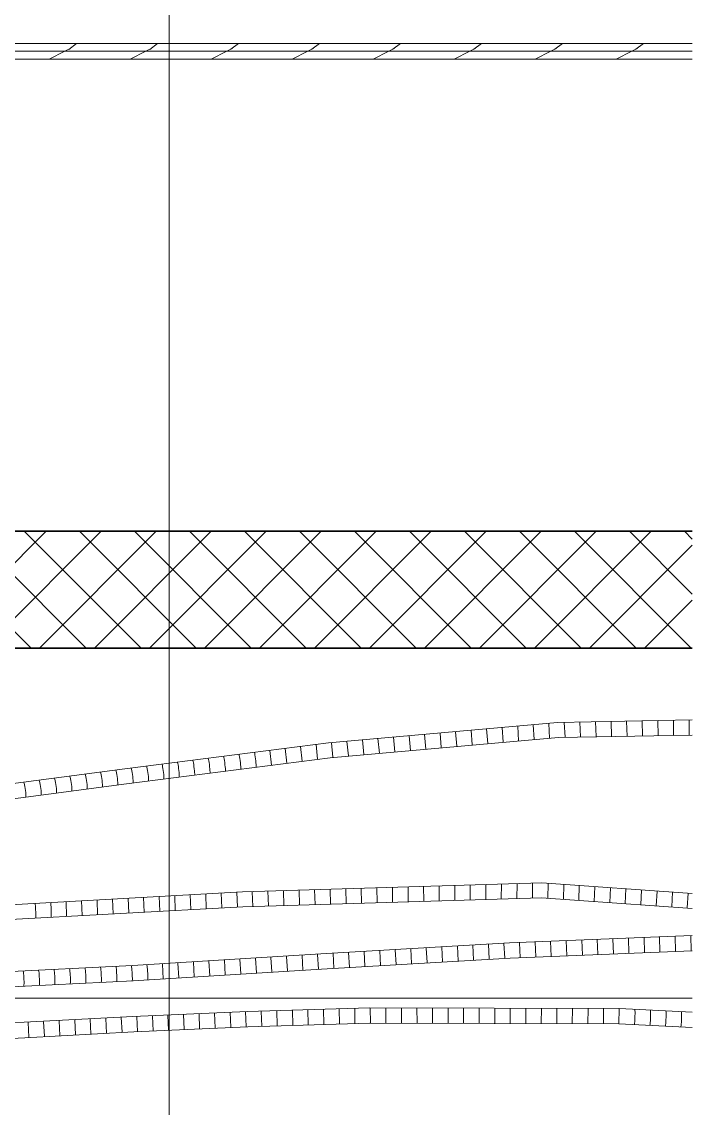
# Model space of a CAD drawing. Extents: x -882 to 613, y -179 to 707.
# Drawn here: x 357.3 to 391.8, y 298 to 353.9 of the extents above; entities that cross this region are included whole.
import ezdxf
from ezdxf.lldxf.tags import DXFTag

# ---------------------------------------------------------------- set-up
doc = ezdxf.new("R2010")
doc.units = 0
doc.layers.get('0').update_dxf_attribs({"lineweight": 13})
for name, color, linetype, lineweight in [('A-DETL-____-HDLN', 7, '_Verdeckte Linien_', 9), ('A-WALL-____-MCUT', 7, 'Continuous', 35), ('A-WALL-____-PATT', 7, 'Continuous', 35), ('A-WALL-FNSH-MCUT', 7, 'Continuous', 35), ('S-GRID-____-OTLN', 7, 'Continuous', 5)]:
    doc.layers.add(name, color=color, linetype=linetype, lineweight=lineweight)
doc.layers.add('EL01_WAN_Röhre', color=7, linetype='Continuous', lineweight=13, true_color=0xff6666)
tags = doc.linetypes.add('_Rasterlinie_', pattern=[0.375, 0.2, -0.05, 0.075, -0.05]).pattern_tags.tags
tags[10:11] = [DXFTag(74, 4), DXFTag(75, 0), DXFTag(340, '0'), DXFTag(46, 1.0), DXFTag(50, 0.0), DXFTag(44, 0.0), DXFTag(45, 0.0)]
tags[8:9] = [DXFTag(74, 4), DXFTag(75, 0), DXFTag(340, '0'), DXFTag(46, 1.0), DXFTag(50, 0.0), DXFTag(44, 0.0), DXFTag(45, 0.0)]
tags[6:7] = [DXFTag(74, 4), DXFTag(75, 0), DXFTag(340, '0'), DXFTag(46, 1.0), DXFTag(50, 0.0), DXFTag(44, 0.0), DXFTag(45, 0.0)]
tags[4:5] = [DXFTag(74, 4), DXFTag(75, 0), DXFTag(340, '0'), DXFTag(46, 1.0), DXFTag(50, 0.0), DXFTag(44, 0.0), DXFTag(45, 0.0)]
tags = doc.linetypes.add('_Verdeckte Linien_', pattern=[0.15, 0.1, -0.05]).pattern_tags.tags
tags[6:7] = [DXFTag(74, 4), DXFTag(75, 0), DXFTag(340, '0'), DXFTag(46, 1.0), DXFTag(50, 0.0), DXFTag(44, 0.0), DXFTag(45, 0.0)]
tags[4:5] = [DXFTag(74, 4), DXFTag(75, 0), DXFTag(340, '0'), DXFTag(46, 1.0), DXFTag(50, 0.0), DXFTag(44, 0.0), DXFTag(45, 0.0)]
tags = doc.linetypes.add('fein_strichliert', pattern=[4, 1, -2, 1]).pattern_tags.tags
tags[8:9] = [DXFTag(74, 4), DXFTag(75, 0), DXFTag(340, '0'), DXFTag(46, 0.0), DXFTag(50, 0.0), DXFTag(44, 0.0), DXFTag(45, 0.0)]
tags[6:7] = [DXFTag(74, 4), DXFTag(75, 0), DXFTag(340, '0'), DXFTag(46, 0.0), DXFTag(50, 0.0), DXFTag(44, 0.0), DXFTag(45, 0.0)]
tags[4:5] = [DXFTag(74, 4), DXFTag(75, 0), DXFTag(340, '0'), DXFTag(46, 0.0), DXFTag(50, 0.0), DXFTag(44, 0.0), DXFTag(45, 0.0)]

# ---------------------------------------------------------------- blocks, each defined once
blk = doc.blocks.new('Referenz-A0UJ2IESXE', base_point=(-902.382, -164.149))
at = {"layer": 'A-DETL-____-HDLN', "color": 0, "linetype": '_Verdeckte Linien_', "ltscale": 0.13}
blk.add_line((391.796, 303.692), (316.388, 303.692), dxfattribs=at)
at = {"layer": 'A-WALL-____-MCUT', "color": 0, "linetype": 'Continuous', "lineweight": 9, "ltscale": 0.13}
blk.add_line((323.388, 352.367), (391.796, 352.367), dxfattribs=at)
at = {"layer": 'A-WALL-____-MCUT', "color": 0, "linetype": 'Continuous', "ltscale": 0.35}
for p, q in [((391.796, 327.692), (323.388, 327.692)), ((160.188, 321.692), (391.796, 321.692))]:
    blk.add_line(p, q, dxfattribs=at)
at = {"layer": 'A-WALL-____-PATT', "color": 0, "linetype": 'Continuous', "lineweight": 9, "ltscale": 0.13}
for p, q in [((359.835, 352.521), (359.527, 352.367)), ((360.136, 352.767), (359.732, 352.464)), ((364, 352.521), (363.692, 352.367)), ((364.301, 352.767), (363.897, 352.464)), ((368.164, 352.521), (367.857, 352.367)), ((368.466, 352.767), (368.063, 352.465)), ((372.329, 352.521), (372.022, 352.367)), ((372.631, 352.767), (372.228, 352.465)), ((376.494, 352.521), (376.187, 352.367)), ((376.796, 352.767), (376.393, 352.465)), ((380.659, 352.521), (380.352, 352.367)), ((380.961, 352.767), (380.559, 352.465)), ((384.824, 352.521), (384.516, 352.367)), ((385.126, 352.767), (384.724, 352.466)), ((388.989, 352.521), (388.681, 352.367)), ((389.291, 352.767), (388.889, 352.466)), ((359.527, 352.367), (358.727, 351.967)), ((363.692, 352.367), (362.892, 351.967)), ((367.857, 352.367), (367.057, 351.967)), ((372.022, 352.367), (371.222, 351.967)), ((376.187, 352.367), (375.387, 351.967)), ((380.352, 352.367), (379.552, 351.967)), ((384.516, 352.367), (383.716, 351.967)), ((388.681, 352.367), (387.881, 351.967)), ((357.79, 321.692), (351.79, 327.692)), ((352.575, 321.692), (358.575, 327.692)), ((360.619, 321.692), (354.619, 327.692)), ((355.404, 321.692), (361.404, 327.692)), ((363.447, 321.692), (357.447, 327.692)), ((358.232, 321.692), (364.232, 327.692)), ((366.276, 321.692), (360.276, 327.692)), ((361.061, 321.692), (367.061, 327.692)), ((369.104, 321.692), (363.104, 327.692)), ((363.889, 321.692), (369.889, 327.692)), ((371.933, 321.692), (365.933, 327.692)), ((366.718, 321.692), (372.718, 327.692)), ((374.761, 321.692), (368.761, 327.692)), ((369.546, 321.692), (375.546, 327.692)), ((377.589, 321.692), (371.589, 327.692)), ((372.374, 321.692), (378.374, 327.692)), ((380.418, 321.692), (374.418, 327.692)), ((375.203, 321.692), (381.203, 327.692)), ((383.246, 321.692), (377.246, 327.692)), ((378.031, 321.692), (384.031, 327.692)), ((386.075, 321.692), (380.075, 327.692)), ((380.86, 321.692), (386.86, 327.692)), ((388.903, 321.692), (382.903, 327.692)), ((383.688, 321.692), (389.688, 327.692)), ((391.732, 321.692), (385.732, 327.692)), ((391.796, 324.456), (388.56, 327.692)), ((391.796, 327.284), (391.388, 327.692)), ((386.516, 321.692), (391.796, 326.971)), ((389.345, 321.692), (391.796, 324.143))]:
    blk.add_line(p, q, dxfattribs=at)
at = {"layer": 'A-WALL-FNSH-MCUT', "color": 0, "linetype": 'Continuous', "lineweight": 9, "ltscale": 0.13}
for p, q in [((391.796, 352.767), (323.388, 352.767)), ((323.388, 351.967), (391.796, 351.967))]:
    blk.add_line(p, q, dxfattribs=at)
at = {"layer": 'S-GRID-____-OTLN', "color": 0, "linetype": '_Rasterlinie_', "ltscale": 0.13}
blk.add_line((364.888, -116.808), (364.888, 660.292), dxfattribs=at)
blk = doc.blocks.new('Flexrohr-A0UJ2IHCXE', base_point=(305.432, 312.353))
at = {"color": 0, "linetype": 'ByBlock', "lineweight": -2, "ltscale": 0.13}
for p, q in [((373.091, 316.824), (384.864, 317.87)), ((384.456, 317.064), (384.415, 317.815)), ((384.864, 317.87), (391.796, 317.993)), ((385.253, 317.111), (385.214, 317.862)), ((386.05, 317.125), (386.016, 317.876)), ((386.847, 317.139), (386.818, 317.89)), ((387.644, 317.153), (387.62, 317.905)), ((388.441, 317.167), (388.421, 317.919)), ((389.239, 317.181), (389.223, 317.933)), ((390.036, 317.195), (390.025, 317.947)), ((390.833, 317.21), (390.827, 317.962)), ((391.63, 317.224), (391.629, 317.976)), ((378.093, 316.499), (378.029, 317.248)), ((378.888, 316.57), (378.827, 317.319)), ((379.684, 316.64), (379.625, 317.39)), ((380.479, 316.711), (380.424, 317.461)), ((381.274, 316.782), (381.222, 317.532)), ((382.07, 316.852), (382.02, 317.603)), ((382.865, 316.923), (382.818, 317.674)), ((383.661, 316.994), (383.616, 317.744)), ((362.615, 315.479), (373.091, 316.824)), ((372.528, 315.979), (372.446, 316.727)), ((373.168, 316.047), (384.908, 317.09)), ((373.32, 316.075), (373.24, 316.823)), ((374.115, 316.146), (374.038, 316.894)), ((374.911, 316.216), (374.836, 316.965)), ((375.706, 316.287), (375.634, 317.036)), ((376.502, 316.358), (376.433, 317.106)), ((377.297, 316.428), (377.231, 317.177)), ((384.908, 317.09), (391.796, 317.212)), ((367.699, 316.117), (367.711, 316.068)), ((368.491, 316.219), (368.503, 316.17)), ((368.503, 316.17), (368.516, 316.096)), ((369.283, 316.321), (369.294, 316.271)), ((369.294, 316.271), (369.307, 316.198)), ((369.307, 316.198), (369.321, 316.106)), ((370.154, 315.674), (370.069, 316.422)), ((370.945, 315.776), (370.861, 316.523)), ((371.736, 315.878), (371.654, 316.625)), ((362.7, 314.703), (373.168, 316.047)), ((363.739, 315.609), (363.753, 315.56)), ((363.753, 315.56), (363.769, 315.487)), ((364.531, 315.71), (364.545, 315.661)), ((364.545, 315.661), (364.56, 315.588)), ((364.56, 315.588), (364.576, 315.497)), ((365.323, 315.812), (365.337, 315.763)), ((365.337, 315.763), (365.351, 315.69)), ((365.351, 315.69), (365.367, 315.598)), ((365.367, 315.598), (365.382, 315.495)), ((366.115, 315.914), (366.128, 315.865)), ((366.128, 315.865), (366.142, 315.792)), ((366.142, 315.792), (366.157, 315.7)), ((366.157, 315.7), (366.172, 315.597)), ((366.172, 315.597), (366.185, 315.489)), ((366.907, 316.016), (366.92, 315.966)), ((366.92, 315.966), (366.934, 315.893)), ((366.934, 315.893), (366.948, 315.801)), ((366.948, 315.801), (366.963, 315.698)), ((366.963, 315.698), (366.976, 315.59)), ((366.976, 315.59), (366.986, 315.487)), ((367.711, 316.068), (367.725, 315.995)), ((367.725, 315.995), (367.739, 315.903)), ((367.739, 315.903), (367.753, 315.8)), ((367.753, 315.8), (367.766, 315.692)), ((367.766, 315.692), (367.776, 315.588)), ((367.776, 315.588), (367.784, 315.496)), ((368.516, 316.096), (368.53, 316.005)), ((368.53, 316.005), (368.544, 315.901)), ((368.544, 315.901), (368.556, 315.793)), ((368.556, 315.793), (368.567, 315.69)), ((368.567, 315.69), (368.574, 315.597)), ((368.574, 315.597), (368.578, 315.523)), ((369.321, 316.106), (369.334, 316.003)), ((369.334, 316.003), (369.346, 315.895)), ((369.346, 315.895), (369.357, 315.791)), ((369.357, 315.791), (369.365, 315.699)), ((369.365, 315.699), (369.369, 315.624)), ((369.369, 315.624), (369.37, 315.574)), ((352.479, 314.154), (362.615, 315.479)), ((359.794, 315.095), (359.809, 315.047)), ((359.809, 315.047), (359.826, 314.974)), ((360.582, 315.199), (360.597, 315.15)), ((360.597, 315.15), (360.613, 315.077)), ((360.613, 315.077), (360.63, 314.986)), ((361.37, 315.302), (361.385, 315.253)), ((361.385, 315.253), (361.401, 315.18)), ((361.401, 315.18), (361.418, 315.089)), ((361.418, 315.089), (361.434, 314.985)), ((362.158, 315.405), (362.173, 315.356)), ((362.173, 315.356), (362.189, 315.283)), ((362.189, 315.283), (362.206, 315.192)), ((362.206, 315.192), (362.221, 315.088)), ((362.221, 315.088), (362.235, 314.981)), ((362.947, 315.507), (362.962, 315.458)), ((362.962, 315.458), (362.978, 315.385)), ((362.978, 315.385), (362.994, 315.294)), ((362.994, 315.294), (363.01, 315.191)), ((363.01, 315.191), (363.024, 315.083)), ((363.024, 315.083), (363.035, 314.979)), ((363.769, 315.487), (363.785, 315.395)), ((363.785, 315.395), (363.801, 315.292)), ((363.801, 315.292), (363.814, 315.185)), ((363.814, 315.185), (363.825, 315.081)), ((363.825, 315.081), (363.832, 314.988)), ((364.576, 315.497), (364.591, 315.394)), ((364.591, 315.394), (364.605, 315.286)), ((364.605, 315.286), (364.615, 315.182)), ((364.615, 315.182), (364.623, 315.09)), ((364.623, 315.09), (364.626, 315.015)), ((364.626, 315.015), (364.625, 314.964)), ((365.382, 315.495), (365.395, 315.388)), ((365.395, 315.388), (365.406, 315.284)), ((365.406, 315.284), (365.413, 315.191)), ((365.413, 315.191), (365.417, 315.117)), ((365.417, 315.117), (365.416, 315.066)), ((366.185, 315.489), (366.196, 315.385)), ((366.196, 315.385), (366.203, 315.293)), ((366.203, 315.293), (366.207, 315.218)), ((366.207, 315.218), (366.207, 315.167)), ((366.986, 315.487), (366.994, 315.394)), ((366.994, 315.394), (366.998, 315.32)), ((366.998, 315.32), (366.997, 315.269)), ((367.784, 315.496), (367.788, 315.421)), ((367.788, 315.421), (367.788, 315.371)), ((368.578, 315.523), (368.579, 315.472)), ((352.555, 313.376), (362.7, 314.703)), ((357.429, 314.786), (357.445, 314.738)), ((357.445, 314.738), (357.463, 314.665)), ((357.463, 314.665), (357.48, 314.574)), ((357.48, 314.574), (357.496, 314.47)), ((357.496, 314.47), (357.51, 314.363)), ((358.218, 314.889), (358.233, 314.841)), ((358.233, 314.841), (358.25, 314.768)), ((358.25, 314.768), (358.268, 314.677)), ((358.268, 314.677), (358.284, 314.573)), ((358.284, 314.573), (358.297, 314.466)), ((358.297, 314.466), (358.308, 314.362)), ((359.006, 314.992), (359.021, 314.944)), ((359.021, 314.944), (359.038, 314.871)), ((359.038, 314.871), (359.055, 314.78)), ((359.055, 314.78), (359.071, 314.676)), ((359.071, 314.676), (359.085, 314.569)), ((359.085, 314.569), (359.095, 314.465)), ((359.095, 314.465), (359.102, 314.372)), ((359.826, 314.974), (359.843, 314.883)), ((359.843, 314.883), (359.859, 314.779)), ((359.859, 314.779), (359.872, 314.672)), ((359.872, 314.672), (359.883, 314.568)), ((359.883, 314.568), (359.889, 314.475)), ((359.889, 314.475), (359.892, 314.401)), ((360.63, 314.986), (360.646, 314.882)), ((360.646, 314.882), (360.66, 314.775)), ((360.66, 314.775), (360.671, 314.671)), ((360.671, 314.671), (360.677, 314.578)), ((360.677, 314.578), (360.68, 314.504)), ((360.68, 314.504), (360.677, 314.453)), ((361.434, 314.985), (361.448, 314.878)), ((361.448, 314.878), (361.458, 314.774)), ((361.458, 314.774), (361.465, 314.681)), ((361.465, 314.681), (361.468, 314.607)), ((361.468, 314.607), (361.466, 314.556)), ((362.235, 314.981), (362.246, 314.877)), ((362.246, 314.877), (362.253, 314.784)), ((362.253, 314.784), (362.256, 314.71)), ((362.256, 314.71), (362.254, 314.659)), ((363.035, 314.979), (363.042, 314.887)), ((363.042, 314.887), (363.045, 314.812)), ((363.045, 314.812), (363.044, 314.761)), ((363.832, 314.988), (363.836, 314.914)), ((363.836, 314.914), (363.834, 314.863)), ((357.51, 314.363), (357.52, 314.259)), ((357.52, 314.259), (357.526, 314.166)), ((357.527, 314.091), (357.524, 314.04)), ((357.526, 314.166), (357.527, 314.091)), ((358.308, 314.362), (358.314, 314.269)), ((358.315, 314.195), (358.312, 314.143)), ((358.314, 314.269), (358.315, 314.195)), ((359.103, 314.298), (359.101, 314.246)), ((359.102, 314.372), (359.103, 314.298)), ((359.892, 314.401), (359.889, 314.35))]:
    blk.add_line(p, q, dxfattribs=at)
blk = doc.blocks.new('Flexrohr-A0UJ2IHOXE', base_point=(193.893, 303.879))
at = {"color": 0, "linetype": 'ByBlock', "lineweight": -2, "ltscale": 0.13}
for p, q in [((391.796, 306.916), (382.4, 306.543)), ((385.313, 306.637), (385.344, 305.886)), ((386.113, 306.669), (386.142, 305.918)), ((386.913, 306.701), (386.941, 305.949)), ((387.713, 306.733), (387.739, 305.981)), ((388.514, 306.764), (388.538, 306.013)), ((389.314, 306.796), (389.336, 306.044)), ((390.114, 306.828), (390.135, 306.076)), ((390.914, 306.859), (390.933, 306.108)), ((391.715, 306.891), (391.732, 306.139)), ((382.4, 306.543), (372.686, 305.971)), ((374.922, 306.081), (374.965, 305.33)), ((375.721, 306.128), (375.764, 305.377)), ((376.52, 306.175), (376.562, 305.424)), ((377.319, 306.222), (377.36, 305.471)), ((378.118, 306.269), (378.158, 305.518)), ((378.917, 306.316), (378.957, 305.565)), ((379.716, 306.363), (379.755, 305.613)), ((380.514, 306.411), (380.553, 305.66)), ((381.313, 306.458), (381.351, 305.707)), ((382.112, 306.505), (382.15, 305.754)), ((391.796, 306.12), (382.439, 305.749)), ((382.912, 306.542), (382.948, 305.791)), ((383.712, 306.574), (383.747, 305.823)), ((384.513, 306.606), (384.545, 305.854)), ((372.686, 305.971), (363.003, 305.371)), ((366.142, 305.544), (366.185, 304.793)), ((366.94, 305.593), (366.983, 304.842)), ((367.738, 305.643), (367.781, 304.892)), ((368.536, 305.692), (368.579, 304.941)), ((369.334, 305.741), (369.378, 304.991)), ((370.131, 305.791), (370.176, 305.04)), ((370.929, 305.84), (370.974, 305.09)), ((371.727, 305.89), (371.772, 305.139)), ((372.525, 305.939), (372.571, 305.188)), ((382.439, 305.749), (372.732, 305.177)), ((373.324, 305.987), (373.369, 305.236)), ((374.123, 306.034), (374.167, 305.283)), ((363.003, 305.371), (353.37, 304.904)), ((357.397, 305.027), (357.387, 305.077)), ((357.407, 304.954), (357.397, 305.027)), ((357.416, 304.861), (357.407, 304.954)), ((358.193, 305.066), (358.183, 305.116)), ((358.202, 304.992), (358.193, 305.066)), ((358.211, 304.9), (358.202, 304.992)), ((358.988, 305.105), (358.979, 305.155)), ((358.998, 305.031), (358.988, 305.105)), ((359.006, 304.938), (358.998, 305.031)), ((359.784, 305.143), (359.775, 305.193)), ((359.793, 305.069), (359.784, 305.143)), ((359.801, 304.977), (359.793, 305.069)), ((359.809, 304.873), (359.801, 304.977)), ((360.579, 305.182), (360.57, 305.232)), ((360.588, 305.108), (360.579, 305.182)), ((360.597, 305.015), (360.588, 305.108)), ((360.604, 304.911), (360.597, 305.015)), ((361.375, 305.22), (361.366, 305.27)), ((361.383, 305.146), (361.375, 305.22)), ((361.392, 305.054), (361.383, 305.146)), ((361.399, 304.95), (361.392, 305.054)), ((361.405, 304.842), (361.399, 304.95)), ((362.17, 305.259), (362.162, 305.309)), ((362.179, 305.185), (362.17, 305.259)), ((362.187, 305.092), (362.179, 305.185)), ((362.194, 304.988), (362.187, 305.092)), ((362.2, 304.88), (362.194, 304.988)), ((362.966, 305.297), (362.958, 305.347)), ((362.974, 305.223), (362.966, 305.297)), ((362.982, 305.131), (362.974, 305.223)), ((362.99, 305.027), (362.982, 305.131)), ((362.995, 304.919), (362.99, 305.027)), ((372.732, 305.177), (363.042, 304.577)), ((363.763, 305.346), (363.755, 305.396)), ((363.771, 305.272), (363.763, 305.346)), ((363.779, 305.18), (363.771, 305.272)), ((363.786, 305.075), (363.779, 305.18)), ((363.792, 304.967), (363.786, 305.075)), ((363.797, 304.863), (363.792, 304.967)), ((364.546, 305.445), (364.588, 304.694)), ((365.344, 305.494), (365.386, 304.744)), ((363.042, 304.577), (353.394, 304.11)), ((357.423, 304.757), (357.416, 304.861)), ((357.428, 304.649), (357.423, 304.757)), ((357.43, 304.544), (357.428, 304.649)), ((357.428, 304.377), (357.43, 304.452)), ((357.43, 304.452), (357.43, 304.544)), ((358.218, 304.796), (358.211, 304.9)), ((358.223, 304.687), (358.218, 304.796)), ((358.219, 304.365), (358.224, 304.416)), ((358.226, 304.583), (358.223, 304.687)), ((358.224, 304.416), (358.226, 304.49)), ((358.226, 304.49), (358.226, 304.583)), ((359.013, 304.834), (359.006, 304.938)), ((359.019, 304.726), (359.013, 304.834)), ((359.016, 304.403), (359.02, 304.454)), ((359.022, 304.621), (359.019, 304.726)), ((359.02, 304.454), (359.022, 304.529)), ((359.022, 304.529), (359.022, 304.621)), ((359.814, 304.764), (359.809, 304.873)), ((359.812, 304.442), (359.816, 304.493)), ((359.817, 304.66), (359.814, 304.764)), ((359.816, 304.493), (359.818, 304.567)), ((359.818, 304.567), (359.817, 304.66)), ((360.609, 304.803), (360.604, 304.911)), ((360.613, 304.699), (360.609, 304.803)), ((360.609, 304.481), (360.613, 304.531)), ((360.614, 304.606), (360.613, 304.699)), ((360.613, 304.531), (360.614, 304.606)), ((361.408, 304.737), (361.405, 304.842)), ((361.406, 304.519), (361.409, 304.57)), ((361.41, 304.644), (361.408, 304.737)), ((361.409, 304.57), (361.41, 304.644)), ((362.204, 304.776), (362.2, 304.88)), ((362.202, 304.558), (362.205, 304.609)), ((362.206, 304.683), (362.204, 304.776)), ((362.205, 304.609), (362.206, 304.683)), ((363, 304.814), (362.995, 304.919)), ((362.999, 304.596), (363.002, 304.647)), ((363.002, 304.722), (363, 304.814)), ((363.002, 304.647), (363.002, 304.722)), ((363.799, 304.77), (363.797, 304.863)), ((363.797, 304.645), (363.799, 304.696)), ((363.799, 304.696), (363.799, 304.77)), ((357.423, 304.326), (357.428, 304.377))]:
    blk.add_line(p, q, dxfattribs=at)
blk = doc.blocks.new('Flexrohr-A0UJ2IJCXE', base_point=(193.882, 301.091))
at = {"color": 0, "linetype": 'ByBlock', "lineweight": -2, "ltscale": 0.13}
for p, q in [((363.028, 302.744), (357.434, 302.451)), ((368.915, 303.01), (363.028, 302.744)), ((363.233, 302.734), (363.269, 301.983)), ((364.032, 302.77), (364.068, 302.019)), ((364.832, 302.806), (364.866, 302.055)), ((365.631, 302.842), (365.664, 302.091)), ((366.431, 302.878), (366.463, 302.127)), ((367.23, 302.914), (367.261, 302.163)), ((368.03, 302.95), (368.059, 302.199)), ((368.829, 302.987), (368.858, 302.235)), ((375.196, 303.2), (368.915, 303.01)), ((369.63, 303.012), (369.656, 302.261)), ((370.431, 303.036), (370.454, 302.285)), ((371.232, 303.061), (371.252, 302.309)), ((372.033, 303.085), (372.051, 302.333)), ((372.835, 303.109), (372.849, 302.357)), ((373.636, 303.133), (373.647, 302.382)), ((374.437, 303.158), (374.445, 302.406)), ((388.036, 303.162), (375.196, 303.2)), ((375.238, 303.18), (375.243, 302.428)), ((376.038, 303.178), (376.042, 302.426)), ((376.838, 303.176), (376.841, 302.424)), ((377.638, 303.173), (377.64, 302.421)), ((378.438, 303.171), (378.439, 302.419)), ((379.238, 303.168), (379.237, 302.416)), ((380.038, 303.166), (380.036, 302.414)), ((380.838, 303.164), (380.835, 302.412)), ((381.638, 303.161), (381.634, 302.409)), ((382.438, 303.159), (382.432, 302.407)), ((383.238, 303.156), (383.231, 302.404)), ((384.038, 303.154), (384.03, 302.402)), ((384.838, 303.152), (384.829, 302.4)), ((385.638, 303.149), (385.627, 302.397)), ((386.438, 303.147), (386.426, 302.395)), ((387.238, 303.144), (387.225, 302.392)), ((388.038, 303.142), (388.024, 302.39)), ((391.796, 302.978), (388.036, 303.162)), ((388.848, 303.052), (388.844, 303.102)), ((388.851, 302.978), (388.848, 303.052)), ((388.848, 302.672), (388.85, 302.78)), ((388.85, 302.78), (388.851, 302.885)), ((388.851, 302.885), (388.851, 302.978)), ((389.648, 303.013), (389.644, 303.063)), ((389.646, 302.633), (389.649, 302.741)), ((389.65, 302.938), (389.648, 303.013)), ((389.649, 302.741), (389.651, 302.846)), ((389.651, 302.846), (389.65, 302.938)), ((390.448, 302.974), (390.444, 303.024)), ((390.45, 302.899), (390.448, 302.974)), ((390.448, 302.702), (390.45, 302.807)), ((390.45, 302.807), (390.45, 302.899)), ((391.248, 302.935), (391.244, 302.985)), ((391.246, 302.663), (391.249, 302.767)), ((391.25, 302.86), (391.248, 302.935)), ((391.249, 302.767), (391.25, 302.86)), ((357.434, 302.451), (352.036, 302.178)), ((357.642, 302.442), (357.68, 301.691)), ((358.44, 302.484), (358.479, 301.733)), ((359.239, 302.526), (359.277, 301.775)), ((360.038, 302.568), (360.075, 301.817)), ((360.837, 302.61), (360.874, 301.859)), ((361.635, 302.652), (361.672, 301.9)), ((362.434, 302.693), (362.471, 301.942)), ((368.947, 302.219), (363.07, 301.954)), ((375.199, 302.409), (368.947, 302.219)), ((388.015, 302.37), (375.199, 302.409)), ((391.796, 302.186), (388.015, 302.37)), ((388.826, 302.351), (388.832, 302.401)), ((388.832, 302.401), (388.838, 302.475)), ((388.838, 302.475), (388.843, 302.568)), ((388.843, 302.568), (388.848, 302.672)), ((389.621, 302.312), (389.628, 302.362)), ((389.628, 302.362), (389.635, 302.436)), ((389.635, 302.436), (389.641, 302.529)), ((389.641, 302.529), (389.646, 302.633)), ((390.416, 302.273), (390.424, 302.323)), ((390.424, 302.323), (390.431, 302.397)), ((390.431, 302.397), (390.438, 302.49)), ((390.438, 302.49), (390.444, 302.594)), ((390.444, 302.594), (390.448, 302.702)), ((391.211, 302.234), (391.22, 302.284)), ((391.22, 302.284), (391.228, 302.358)), ((391.228, 302.358), (391.235, 302.451)), ((391.235, 302.451), (391.242, 302.555)), ((391.242, 302.555), (391.246, 302.663)), ((357.477, 301.661), (352.07, 301.387)), ((363.07, 301.954), (357.477, 301.661))]:
    blk.add_line(p, q, dxfattribs=at)
blk = doc.blocks.new('Flexrohr-A0UJ2IN4XE', base_point=(296.403, 307.359))
at = {"color": 0, "linetype": 'ByBlock', "lineweight": -2, "ltscale": 0.13}
for p, q in [((368.661, 309.154), (384.061, 309.616)), ((377.984, 308.676), (377.98, 309.428)), ((378.782, 308.7), (378.781, 309.452)), ((379.581, 308.724), (379.581, 309.476)), ((380.379, 308.748), (380.382, 309.5)), ((381.177, 308.772), (381.183, 309.524)), ((381.976, 308.796), (381.984, 309.548)), ((382.774, 308.82), (382.785, 309.572)), ((383.573, 308.844), (383.586, 309.596)), ((384.061, 309.616), (391.796, 309.072)), ((384.37, 308.836), (384.386, 309.588)), ((385.166, 308.78), (385.186, 309.532)), ((385.962, 308.724), (385.986, 309.475)), ((386.758, 308.668), (386.786, 309.419)), ((353, 308.289), (368.661, 309.154)), ((363.612, 308.116), (363.582, 308.868)), ((364.41, 308.16), (364.38, 308.912)), ((365.209, 308.205), (365.178, 308.956)), ((366.007, 308.249), (365.977, 309)), ((366.806, 308.293), (366.775, 309.044)), ((367.604, 308.337), (367.573, 309.088)), ((368.403, 308.381), (368.371, 309.132)), ((368.691, 308.392), (384.049, 308.853)), ((369.201, 308.412), (369.171, 309.164)), ((370, 308.436), (369.971, 309.188)), ((370.798, 308.46), (370.772, 309.212)), ((371.596, 308.484), (371.573, 309.236)), ((372.395, 308.508), (372.374, 309.26)), ((373.193, 308.532), (373.175, 309.284)), ((373.992, 308.556), (373.976, 309.308)), ((374.79, 308.58), (374.776, 309.332)), ((375.589, 308.604), (375.577, 309.356)), ((376.387, 308.628), (376.378, 309.38)), ((377.185, 308.652), (377.179, 309.404)), ((384.049, 308.853), (391.796, 308.308)), ((387.554, 308.612), (387.586, 309.363)), ((388.351, 308.555), (388.385, 309.307)), ((389.147, 308.499), (389.185, 309.25)), ((389.943, 308.443), (389.985, 309.194)), ((390.739, 308.387), (390.785, 309.138)), ((391.535, 308.331), (391.585, 309.082)), ((353.007, 307.526), (368.691, 308.392)), ((358.003, 308.56), (358.01, 308.509)), ((358.01, 308.509), (358.017, 308.435)), ((358.017, 308.435), (358.024, 308.343)), ((358.024, 308.343), (358.029, 308.238)), ((358.801, 308.604), (358.808, 308.553)), ((358.808, 308.553), (358.814, 308.479)), ((358.814, 308.479), (358.821, 308.387)), ((358.821, 308.387), (358.826, 308.283)), ((359.62, 307.896), (359.592, 308.647)), ((360.418, 307.94), (360.39, 308.692)), ((361.217, 307.984), (361.188, 308.736)), ((362.015, 308.028), (361.986, 308.78)), ((362.813, 308.072), (362.784, 308.824)), ((358.029, 308.238), (358.033, 308.13)), ((358.034, 307.859), (358.03, 307.808)), ((358.033, 308.13), (358.035, 308.026)), ((358.035, 307.933), (358.034, 307.859)), ((358.035, 308.026), (358.035, 307.933)), ((358.826, 308.283), (358.83, 308.174)), ((358.831, 307.903), (358.828, 307.852)), ((358.83, 308.174), (358.832, 308.07)), ((358.833, 307.977), (358.831, 307.903)), ((358.832, 308.07), (358.833, 307.977))]:
    blk.add_line(p, q, dxfattribs=at)

msp = doc.modelspace()

# ---------------------------------------------------------------- block references
at = {"color": 9, "lineweight": 25, "ltscale": 0.25, "true_color": 0xc0c0c0}
msp.add_blockref('Referenz-A0UJ2IESXE', (-902.382, -164.149), dxfattribs=at)
at = {"layer": 'EL01_WAN_Röhre', "color": 24, "linetype": 'fein_strichliert', "ltscale": 0.13, "true_color": 0x993300}
for name, p in [('Flexrohr-A0UJ2IN4XE', (296.403, 307.359)), ('Flexrohr-A0UJ2IHCXE', (305.432, 312.353))]:
    msp.add_blockref(name, p, dxfattribs=at)
at = {"layer": 'EL01_WAN_Röhre', "color": 24, "ltscale": 0.13, "true_color": 0x993300}
for name, p in [('Flexrohr-A0UJ2IHOXE', (193.893, 303.879)), ('Flexrohr-A0UJ2IJCXE', (193.882, 301.091))]:
    msp.add_blockref(name, p, dxfattribs=at)

doc.saveas('drawing.dxf')
